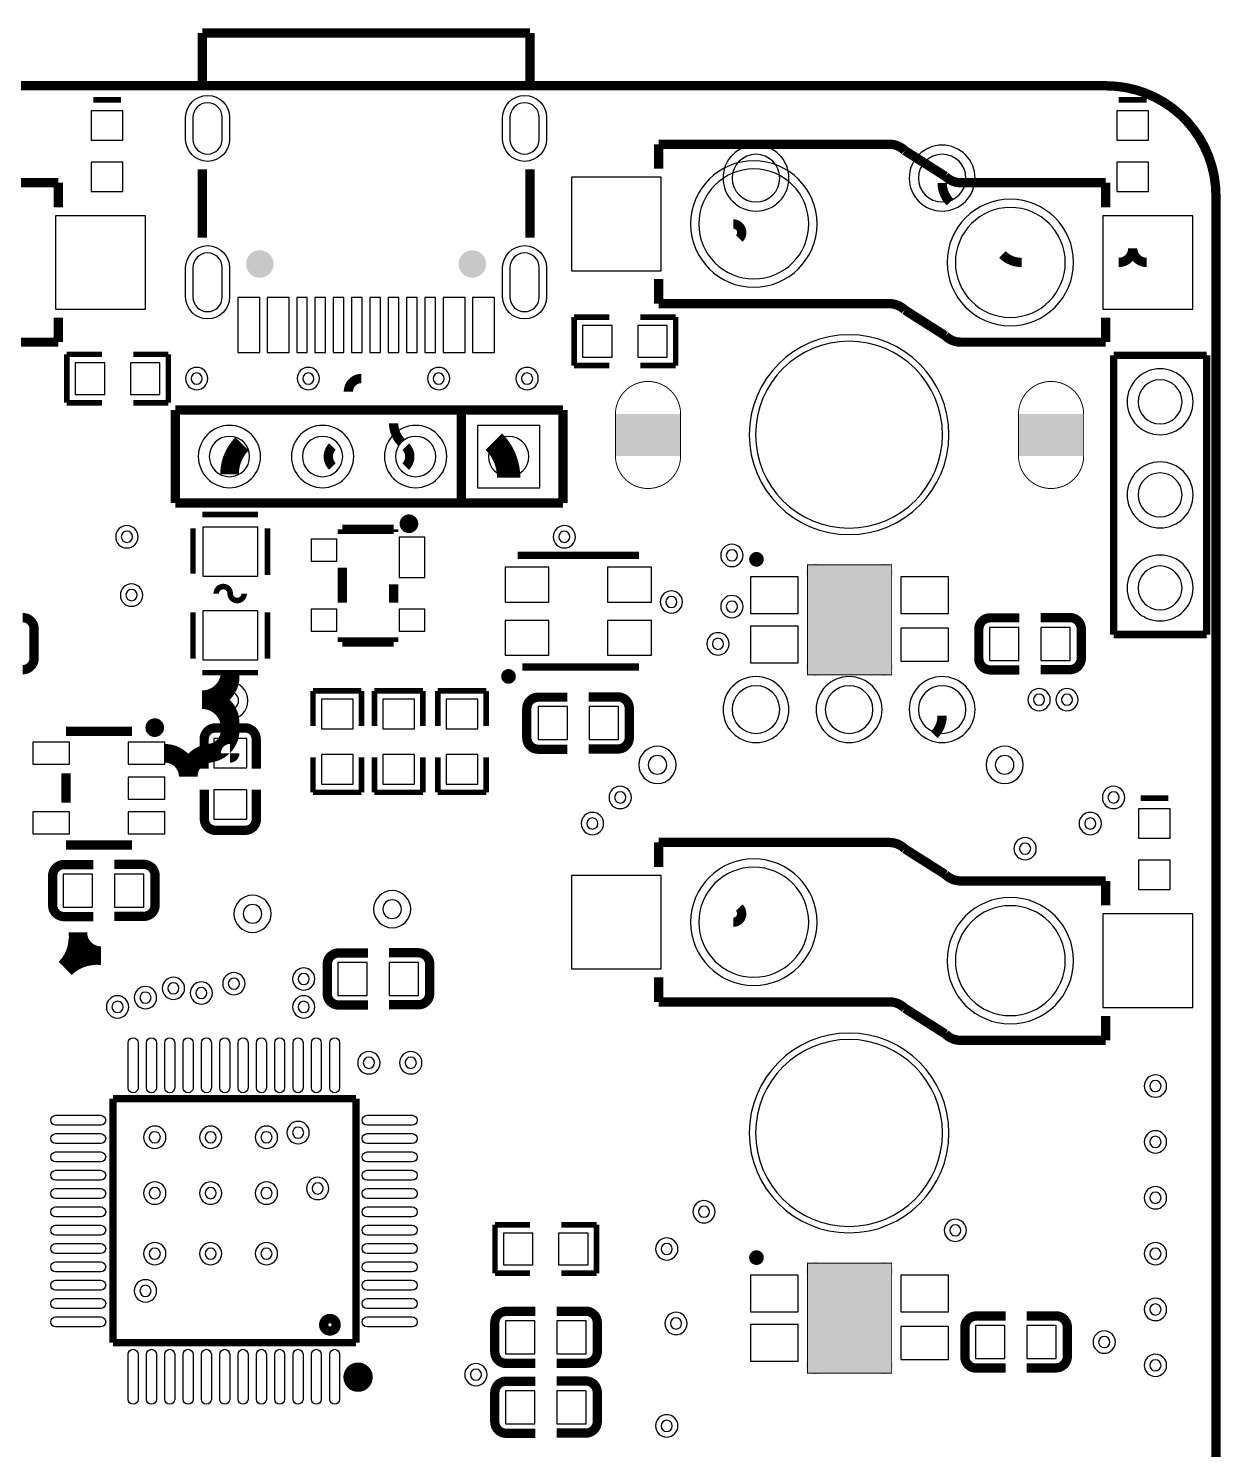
# Model space of a CAD drawing. Header units: millimetres. Extents: x 3 to 280, y -102 to -19.
# Drawn here: x 247.89 to 280.42, y -58.05 to -19.28 of the extents above; entities that cross this region are included whole.
import ezdxf

# ---------------------------------------------------------------- set-up
doc = ezdxf.new("R2010")
doc.units = ezdxf.units.MM
for name, color, linetype, true_color in [('Board Outline Layer', 7, 'Continuous', 0xff00ff), ('Bottom Layer', 7, 'Continuous', 0x0000ff), ('Bottom Silkscreen Layer', 7, 'Continuous', 0x66cc33), ('Hole Layer', 7, 'Continuous', 0x222222), ('Multi-Layer', 7, 'Continuous', 0xc0c0c0), ('Top Layer', 7, 'Continuous', 0xff0000)]:
    doc.layers.add(name, color=color, linetype=linetype, true_color=true_color)

msp = doc.modelspace()

# ---------------------------------------------------------------- hatches: boundary and pattern name
at = {"layer": 'Multi-Layer'}
for points in [[(253.825, -25.704, 1), (254.575, -25.704, 1)], [(259.625, -25.704, 1), (260.375, -25.704, 1)], [(265.682, -29.798), (265.682, -30.941), (263.904, -30.941), (263.904, -29.798)], [(276.68, -29.798), (276.68, -30.941), (274.902, -30.941), (274.902, -29.798)], [(269.112, -34.133, 1), (269.612, -34.133, 1)], [(271.442, -36.913), (269.142, -36.913), (269.142, -33.913), (271.442, -33.913)], [(270.972, -34.133, 1), (271.472, -34.133, 1)], [(269.112, -36.693, 1), (269.612, -36.693, 1)], [(270.972, -36.693, 1), (271.472, -36.693, 1)], [(269.112, -53.185, 1), (269.612, -53.185, 1)], [(271.442, -55.965), (269.142, -55.965), (269.142, -52.965), (271.442, -52.965)], [(270.972, -53.185, 1), (271.472, -53.185, 1)], [(269.112, -55.745, 1), (269.612, -55.745, 1)], [(270.972, -55.745, 1), (271.472, -55.745, 1)]]:
    msp.add_hatch(color=256, dxfattribs=at).paths.add_polyline_path(points)

# ---------------------------------------------------------------- linework, layer by layer
at = {"layer": 'Board Outline Layer', "const_width": 0.254}
for points in [[(277.29, -20.841), (6.574, -20.836)], [(280.29, -98.806), (280.29, -23.842)]]:
    msp.add_lwpolyline(points, dxfattribs=at)
msp.add_lwpolyline([(277.29, -20.842, -0.414214), (280.29, -23.842)], format="xyb", dxfattribs=at)
at = {"layer": 'Bottom Layer'}
for points in [[(253.375, -22.304, -1), (252.175, -22.304), (252.175, -21.704, -1), (253.375, -21.704)], [(262.025, -22.304, -1), (260.825, -22.304), (260.825, -21.704, -1), (262.025, -21.704)], [(266.839, -23.361, 1), (268.639, -23.361, 1)], [(271.919, -23.361, 1), (273.719, -23.361, 1)], [(253.375, -26.604, -1), (252.175, -26.604), (252.175, -25.804, -1), (253.375, -25.804)], [(262.025, -26.604, -1), (260.825, -26.604), (260.825, -25.804, -1), (262.025, -25.804)], [(267.554, -30.361, 1), (273.004, -30.361, 1)], [(277.866, -29.464, 1), (279.666, -29.464, 1)], [(252.521, -30.957, 1), (254.221, -30.957, 1)], [(255.061, -30.957, 1), (256.761, -30.957, 1)], [(257.601, -30.957, 1), (259.301, -30.957, 1)], [(277.866, -32.004, 1), (279.666, -32.004, 1)], [(277.866, -34.544, 1), (279.666, -34.544, 1)], [(266.839, -37.861, 1), (268.639, -37.861, 1)], [(269.379, -37.861, 1), (271.179, -37.861, 1)], [(271.919, -37.861, 1), (273.719, -37.861, 1)], [(250.607, -46.951, -1), (250.877, -46.951), (250.877, -48.181, -1), (250.607, -48.181)], [(251.108, -46.951, -1), (251.378, -46.951), (251.378, -48.181, -1), (251.108, -48.181)], [(251.607, -46.951, -1), (251.877, -46.951), (251.877, -48.181, -1), (251.607, -48.181)], [(252.108, -46.951, -1), (252.378, -46.951), (252.378, -48.181, -1), (252.108, -48.181)], [(252.607, -46.951, -1), (252.877, -46.951), (252.877, -48.181, -1), (252.607, -48.181)], [(253.108, -46.951, -1), (253.378, -46.951), (253.378, -48.181, -1), (253.108, -48.181)], [(253.607, -46.951, -1), (253.877, -46.951), (253.877, -48.181, -1), (253.607, -48.181)], [(254.108, -46.951, -1), (254.378, -46.951), (254.378, -48.181, -1), (254.108, -48.181)], [(254.607, -46.951, -1), (254.877, -46.951), (254.877, -48.181, -1), (254.607, -48.181)], [(255.108, -46.951, -1), (255.378, -46.951), (255.378, -48.181, -1), (255.108, -48.181)], [(255.607, -46.951, -1), (255.877, -46.951), (255.877, -48.181, -1), (255.607, -48.181)], [(256.108, -46.951, -1), (256.378, -46.951), (256.378, -48.181, -1), (256.108, -48.181)], [(267.554, -49.413, 1), (273.004, -49.413, 1)], [(249.858, -48.931, -1), (249.858, -49.201), (248.628, -49.201, -1), (248.628, -48.931)], [(258.357, -48.931, -1), (258.357, -49.201), (257.127, -49.201, -1), (257.127, -48.931)], [(249.858, -49.431, -1), (249.858, -49.701), (248.628, -49.701, -1), (248.628, -49.431)], [(258.357, -49.431, -1), (258.357, -49.701), (257.127, -49.701, -1), (257.127, -49.431)], [(249.858, -49.931, -1), (249.858, -50.201), (248.628, -50.201, -1), (248.628, -49.931)], [(258.357, -49.931, -1), (258.357, -50.201), (257.127, -50.201, -1), (257.127, -49.931)], [(249.858, -50.431, -1), (249.858, -50.701), (248.628, -50.701, -1), (248.628, -50.431)], [(258.357, -50.431, -1), (258.357, -50.701), (257.127, -50.701, -1), (257.127, -50.431)], [(249.858, -50.931, -1), (249.858, -51.201), (248.628, -51.201, -1), (248.628, -50.931)], [(258.357, -50.931, -1), (258.357, -51.201), (257.127, -51.201, -1), (257.127, -50.931)], [(249.858, -51.431, -1), (249.858, -51.701), (248.628, -51.701, -1), (248.628, -51.431)], [(258.357, -51.431, -1), (258.357, -51.701), (257.127, -51.701, -1), (257.127, -51.431)], [(249.858, -51.931, -1), (249.858, -52.201), (248.628, -52.201, -1), (248.628, -51.931)], [(258.357, -51.931, -1), (258.357, -52.201), (257.127, -52.201, -1), (257.127, -51.931)], [(249.858, -52.431, -1), (249.858, -52.701), (248.628, -52.701, -1), (248.628, -52.431)], [(258.357, -52.431, -1), (258.357, -52.701), (257.127, -52.701, -1), (257.127, -52.431)], [(249.858, -52.931, -1), (249.858, -53.201), (248.628, -53.201, -1), (248.628, -52.931)], [(258.357, -52.931, -1), (258.357, -53.201), (257.127, -53.201, -1), (257.127, -52.931)], [(249.858, -53.431, -1), (249.858, -53.701), (248.628, -53.701, -1), (248.628, -53.431)], [(258.357, -53.431, -1), (258.357, -53.701), (257.127, -53.701, -1), (257.127, -53.431)], [(249.858, -53.931, -1), (249.858, -54.201), (248.628, -54.201, -1), (248.628, -53.931)], [(258.357, -53.931, -1), (258.357, -54.201), (257.127, -54.201, -1), (257.127, -53.931)], [(249.858, -54.431, -1), (249.858, -54.701), (248.628, -54.701, -1), (248.628, -54.431)], [(258.357, -54.431, -1), (258.357, -54.701), (257.127, -54.701, -1), (257.127, -54.431)], [(250.607, -55.451, -1), (250.877, -55.451), (250.877, -56.681, -1), (250.607, -56.681)], [(251.108, -55.451, -1), (251.378, -55.451), (251.378, -56.681, -1), (251.108, -56.681)], [(251.607, -55.451, -1), (251.877, -55.451), (251.877, -56.681, -1), (251.607, -56.681)], [(252.108, -55.451, -1), (252.378, -55.451), (252.378, -56.681, -1), (252.108, -56.681)], [(252.607, -55.451, -1), (252.877, -55.451), (252.877, -56.681, -1), (252.607, -56.681)], [(253.108, -55.451, -1), (253.378, -55.451), (253.378, -56.681, -1), (253.108, -56.681)], [(253.607, -55.451, -1), (253.877, -55.451), (253.877, -56.681, -1), (253.607, -56.681)], [(254.108, -55.451, -1), (254.378, -55.451), (254.378, -56.681, -1), (254.108, -56.681)], [(254.607, -55.451, -1), (254.877, -55.451), (254.877, -56.681, -1), (254.607, -56.681)], [(255.108, -55.451, -1), (255.378, -55.451), (255.378, -56.681, -1), (255.108, -56.681)], [(255.607, -55.451, -1), (255.877, -55.451), (255.877, -56.681, -1), (255.607, -56.681)], [(256.108, -55.451, -1), (256.378, -55.451), (256.378, -56.681, -1), (256.108, -56.681)]]:
    msp.add_lwpolyline(points, format="xyb", close=True, dxfattribs=at)
for points in [[(250.465, -21.522), (249.601, -21.522), (249.601, -22.322), (250.465, -22.322)], [(278.449, -21.522), (277.585, -21.522), (277.585, -22.322), (278.449, -22.322)], [(250.465, -22.922), (249.601, -22.922), (249.601, -23.722), (250.465, -23.722)], [(278.449, -22.922), (277.585, -22.922), (277.585, -23.722), (278.449, -23.722)], [(262.704, -23.337), (262.704, -25.887), (265.154, -25.887), (265.154, -23.337)], [(251.077, -26.937), (251.077, -24.387), (248.627, -24.387), (248.627, -26.937)], [(279.655, -26.937), (279.655, -24.387), (277.205, -24.387), (277.205, -26.937)], [(253.6, -26.622), (253.6, -28.122), (254.2, -28.122), (254.2, -26.622)], [(254.4, -26.622), (254.4, -28.122), (255, -28.122), (255, -26.622)], [(255.205, -26.622), (255.205, -28.122), (255.495, -28.122), (255.495, -26.622)], [(255.705, -26.622), (255.705, -28.122), (255.995, -28.122), (255.995, -26.622)], [(256.205, -26.622), (256.205, -28.122), (256.495, -28.122), (256.495, -26.622)], [(256.705, -26.622), (256.705, -28.122), (256.995, -28.122), (256.995, -26.622)], [(257.205, -26.622), (257.205, -28.122), (257.495, -28.122), (257.495, -26.622)], [(257.705, -26.622), (257.705, -28.122), (257.995, -28.122), (257.995, -26.622)], [(258.205, -26.622), (258.205, -28.122), (258.495, -28.122), (258.495, -26.622)], [(258.705, -26.622), (258.705, -28.122), (258.995, -28.122), (258.995, -26.622)], [(259.2, -26.622), (259.2, -28.122), (259.8, -28.122), (259.8, -26.622)], [(260, -26.622), (260, -28.122), (260.6, -28.122), (260.6, -26.622)], [(263.81, -28.245), (263.81, -27.381), (263.004, -27.381), (263.004, -28.245)], [(265.317, -28.245), (265.317, -27.381), (264.511, -27.381), (264.511, -28.245)], [(249.161, -28.397), (249.161, -29.261), (249.967, -29.261), (249.967, -28.397)], [(250.668, -28.397), (250.668, -29.261), (251.474, -29.261), (251.474, -28.397)], [(261.841, -31.807), (261.841, -30.107), (260.141, -30.107), (260.141, -31.807)], [(254.141, -32.886), (252.641, -32.886), (252.641, -34.221), (254.141, -34.221)], [(256.3, -33.21), (255.6, -33.21), (255.6, -33.81), (256.3, -33.81)], [(258.7, -33.16), (258, -33.16), (258, -34.26), (258.7, -34.26)], [(260.89, -33.979), (260.89, -34.929), (262.09, -34.929), (262.09, -33.979)], [(263.691, -33.979), (263.691, -34.929), (264.891, -34.929), (264.891, -33.979)], [(268.892, -35.238), (268.892, -34.238), (267.592, -34.238), (267.592, -35.238)], [(272.992, -35.238), (272.992, -34.238), (271.692, -34.238), (271.692, -35.238)], [(254.141, -35.171), (252.641, -35.171), (252.641, -36.506), (254.141, -36.506)], [(256.3, -35.126), (255.6, -35.126), (255.6, -35.726), (256.3, -35.726)], [(258.7, -35.126), (258, -35.126), (258, -35.726), (258.7, -35.726)], [(260.89, -35.429), (260.89, -36.379), (262.09, -36.379), (262.09, -35.429)], [(263.691, -35.429), (263.691, -36.379), (264.891, -36.379), (264.891, -35.429)], [(268.892, -36.588), (268.892, -35.588), (267.592, -35.588), (267.592, -36.588)], [(272.992, -36.538), (272.992, -35.638), (271.692, -35.638), (271.692, -36.538)], [(274.91, -36.518), (274.91, -35.618), (274.11, -35.618), (274.11, -36.518)], [(276.31, -36.518), (276.31, -35.618), (275.51, -35.618), (275.51, -36.518)], [(256.744, -37.578), (255.88, -37.578), (255.88, -38.385), (256.744, -38.385)], [(258.42, -37.578), (257.556, -37.578), (257.556, -38.385), (258.42, -38.385)], [(260.148, -37.578), (259.284, -37.578), (259.284, -38.385), (260.148, -38.385)], [(261.791, -37.777), (261.791, -38.677), (262.591, -38.677), (262.591, -37.777)], [(263.191, -37.777), (263.191, -38.677), (263.991, -38.677), (263.991, -37.777)], [(248.009, -38.755), (248.009, -39.355), (249.009, -39.355), (249.009, -38.755)], [(250.61, -38.755), (250.61, -39.355), (251.61, -39.355), (251.61, -38.755)], [(252.941, -39.451), (253.841, -39.451), (253.841, -38.651), (252.941, -38.651)], [(256.744, -39.085), (255.88, -39.085), (255.88, -39.892), (256.744, -39.892)], [(258.42, -39.085), (257.556, -39.085), (257.556, -39.892), (258.42, -39.892)], [(260.148, -39.085), (259.284, -39.085), (259.284, -39.892), (260.148, -39.892)], [(250.61, -39.705), (250.61, -40.305), (251.61, -40.305), (251.61, -39.705)], [(252.941, -40.851), (253.841, -40.851), (253.841, -40.051), (252.941, -40.051)], [(248.009, -40.655), (248.009, -41.255), (249.009, -41.255), (249.009, -40.655)], [(250.61, -40.655), (250.61, -41.255), (251.61, -41.255), (251.61, -40.655)], [(279.045, -40.573), (278.181, -40.573), (278.181, -41.373), (279.045, -41.373)], [(279.045, -41.973), (278.181, -41.973), (278.181, -42.773), (279.045, -42.773)], [(249.636, -43.249), (249.636, -42.349), (248.836, -42.349), (248.836, -43.249)], [(251.037, -43.249), (251.037, -42.349), (250.237, -42.349), (250.237, -43.249)], [(262.704, -42.387), (262.704, -44.937), (265.154, -44.937), (265.154, -42.387)], [(279.655, -45.987), (279.655, -43.437), (277.205, -43.437), (277.205, -45.987)], [(257.129, -45.662), (257.129, -44.762), (256.329, -44.762), (256.329, -45.662)], [(258.53, -45.662), (258.53, -44.762), (257.73, -44.762), (257.73, -45.662)], [(261.651, -53.01), (261.651, -52.146), (260.845, -52.146), (260.845, -53.01)], [(263.158, -53.01), (263.158, -52.146), (262.352, -52.146), (262.352, -53.01)], [(268.892, -54.29), (268.892, -53.29), (267.592, -53.29), (267.592, -54.29)], [(272.992, -54.29), (272.992, -53.29), (271.692, -53.29), (271.692, -54.29)], [(261.701, -55.441), (261.701, -54.541), (260.901, -54.541), (260.901, -55.441)], [(263.102, -55.441), (263.102, -54.541), (262.302, -54.541), (262.302, -55.441)], [(268.892, -55.64), (268.892, -54.64), (267.592, -54.64), (267.592, -55.64)], [(274.529, -55.568), (274.529, -54.668), (273.729, -54.668), (273.729, -55.568)], [(275.929, -55.568), (275.929, -54.668), (275.129, -54.668), (275.129, -55.568)], [(272.992, -55.59), (272.992, -54.69), (271.692, -54.69), (271.692, -55.59)], [(261.701, -57.346), (261.701, -56.446), (260.901, -56.446), (260.901, -57.346)], [(263.102, -57.346), (263.102, -56.446), (262.302, -56.446), (262.302, -57.346)]]:
    msp.add_lwpolyline(points, close=True, dxfattribs=at)
for points in [[(265.954, -24.612, 1), (269.404, -24.612), (269.404, -24.612, 1), (265.954, -24.612)], [(272.954, -25.662, 1), (276.404, -25.662), (276.404, -25.662, 1), (272.954, -25.662)], [(265.954, -43.662, 1), (269.404, -43.662), (269.404, -43.662, 1), (265.954, -43.662)], [(272.954, -44.712, 1), (276.404, -44.712), (276.404, -44.712, 1), (272.954, -44.712)]]:
    msp.add_lwpolyline(points, format="xyb", dxfattribs=at)
for points, const_width in [([(272.819, -23.495, 0.198917), (273.036, -24.018)], 0.254), ([(267.282, -25.009, 0.668223), (267.118, -24.613)], 0.254), ([(277.638, -25.662, 0.414214), (278.019, -25.281)], 0.254), ([(278.019, -25.281, 0.414214), (278.4, -25.662)], 0.254), ([(274.463, -25.445, 0.198917), (274.986, -25.662)], 0.254), ([(256.972, -28.829, 0.414214), (256.617, -29.185)], 0.254), ([(257.851, -30.049, 0.198359), (258.067, -30.573)], 0.254), ([(260.991, -31.534, 0.198917), (260.583, -30.55)], 0.635), ([(253.714, -30.613, 0.200423), (253.374, -31.445)], 0.508), ([(256.18, -30.688, 0.414234), (256.18, -31.227)], 0.254), ([(258.181, -31.227, 0.41361), (258.182, -30.688)], 0.254), ([(253.392, -36.827, -0.414214), (252.626, -37.592)], 0.508), ([(252.756, -37.592, 0.414214), (253.391, -36.957)], 0.508), ([(252.626, -37.592, -0.414214), (253.391, -38.357)], 0.508), ([(253.391, -38.227, 0.414214), (252.756, -37.592)], 0.508), ([(272.603, -38.548, 0.198917), (272.819, -38.025)], 0.254), ([(252.756, -39.055, 0.414214), (253.391, -38.42)], 0.508), ([(252.245, -39.69, 0.414214), (251.61, -39.055)], 0.508), ([(252.88, -39.055, 0.414214), (252.245, -39.69)], 0.508), ([(253.391, -39.051, -0.414214), (253.387, -39.055)], 0.508), ([(267.118, -43.663, 0.668223), (267.282, -43.266)], 0.254), ([(249.235, -43.942, 0.414214), (249.87, -44.577)], 0.508), ([(248.892, -44.921, 0.198708), (249.235, -44.091)], 0.508), ([(249.722, -44.577, 0.199026), (248.892, -44.921)], 0.508)]:
    msp.add_lwpolyline(points, format="xyb", dxfattribs=dict(at, const_width=const_width))
at = {"layer": 'Bottom Silkscreen Layer'}
for points, const_width in [([(261.571, -19.404), (252.631, -19.404)], 0.254), ([(252.631, -19.404), (252.631, -20.885)], 0.254), ([(261.571, -19.404), (261.571, -20.886)], 0.254), ([(249.652, -21.225), (250.414, -21.225)], 0.152), ([(277.636, -21.225), (278.398, -21.225)], 0.152), ([(265.079, -22.437), (265.079, -23.105)], 0.254), ([(265.079, -22.437), (271.379, -22.437)], 0.254), ([(271.801, -22.611), (272.906, -23.312)], 0.254), ([(252.631, -23.122), (252.631, -24.985)], 0.254), ([(261.571, -23.122), (261.571, -24.986)], 0.254), ([(248.702, -23.487), (244.75, -23.487)], 0.254), ([(248.702, -23.487), (248.702, -24.156)], 0.254), ([(277.279, -23.487), (273.327, -23.487)], 0.254), ([(277.279, -23.487), (277.279, -24.156)], 0.254), ([(265.079, -26.118), (265.079, -26.787)], 0.254), ([(265.079, -26.787), (271.379, -26.787)], 0.254), ([(248.702, -27.168), (248.702, -27.837)], 0.254), ([(262.775, -28.474), (262.775, -27.152)], 0.152), ([(262.775, -27.152), (263.734, -27.152)], 0.152), ([(265.546, -27.152), (264.587, -27.152)], 0.152), ([(265.546, -28.474), (265.546, -27.152)], 0.152), ([(271.801, -26.961), (272.906, -27.662)], 0.254), ([(277.279, -27.168), (277.279, -27.837)], 0.254), ([(248.702, -27.837), (244.75, -27.837)], 0.254), ([(277.279, -27.837), (273.327, -27.837)], 0.254), ([(249.891, -28.168), (248.932, -28.168)], 0.152), ([(248.932, -28.168), (248.932, -29.49)], 0.152), ([(250.744, -28.168), (251.703, -28.168)], 0.152), ([(251.703, -28.168), (251.703, -29.49)], 0.152), ([(277.496, -35.814), (277.496, -28.194)], 0.203), ([(277.496, -28.194), (280.036, -28.194)], 0.203), ([(280.036, -28.194), (280.036, -33.909)], 0.203), ([(263.734, -28.474), (262.775, -28.474)], 0.152), ([(264.587, -28.474), (265.546, -28.474)], 0.152), ([(248.932, -29.49), (249.891, -29.49)], 0.152), ([(251.703, -29.49), (250.744, -29.49)], 0.152), ([(251.891, -29.687), (251.891, -32.227)], 0.254), ([(262.471, -29.687), (251.891, -29.687)], 0.254), ([(259.697, -29.687), (259.697, -32.227)], 0.254), ([(262.471, -29.687), (262.471, -32.227)], 0.254), ([(262.471, -32.227), (251.891, -32.227)], 0.254), ([(252.629, -32.537), (254.153, -32.537)], 0.152), ([(252.375, -32.918), (252.375, -34.152)], 0.152), ([(254.407, -34.188), (254.407, -32.918)], 0.152), ([(257.85, -32.942), (256.45, -32.942)], 0.254), ([(256.45, -32.942), (256.45, -33.067)], 0.254), ([(257.85, -32.942), (257.85, -33.017)], 0.254), ([(261.24, -33.655), (264.542, -33.655)], 0.2), ([(256.45, -33.991), (256.45, -34.941)], 0.254), ([(280.036, -33.909), (280.036, -35.814)], 0.203), ([(257.85, -34.441), (257.85, -34.941)], 0.254), ([(252.375, -36.474), (252.375, -35.204)], 0.152), ([(254.407, -35.204), (254.407, -36.474)], 0.152), ([(274.929, -35.358), (274.129, -35.358)], 0.254), ([(275.505, -35.353), (276.305, -35.353)], 0.254), ([(248.04, -35.662), (248.04, -36.462)], 0.254), ([(273.82, -35.668), (273.82, -36.468)], 0.254), ([(276.615, -35.662), (276.615, -36.462)], 0.254), ([(256.45, -35.891), (256.45, -36.016)], 0.254), ([(257.85, -36.016), (256.45, -36.016)], 0.254), ([(257.85, -35.891), (257.85, -36.016)], 0.254), ([(280.036, -35.814), (277.496, -35.814)], 0.203), ([(252.629, -36.855), (254.153, -36.855)], 0.152), ([(264.542, -36.703), (261.367, -36.703)], 0.2), ([(274.929, -36.778), (274.129, -36.778)], 0.254), ([(275.505, -36.772), (276.305, -36.772)], 0.254), ([(256.973, -37.35), (255.651, -37.35)], 0.152), ([(255.651, -37.35), (255.651, -38.309)], 0.152), ([(256.973, -38.309), (256.973, -37.35)], 0.152), ([(258.649, -37.35), (257.328, -37.35)], 0.152), ([(257.328, -37.35), (257.328, -38.309)], 0.152), ([(258.649, -38.309), (258.649, -37.35)], 0.152), ([(260.376, -37.35), (259.055, -37.35)], 0.152), ([(259.055, -37.35), (259.055, -38.309)], 0.152), ([(260.376, -38.309), (260.376, -37.35)], 0.152), ([(262.595, -37.523), (261.795, -37.523)], 0.254), ([(263.171, -37.517), (263.971, -37.517)], 0.254), ([(261.485, -38.633), (261.485, -37.833)], 0.254), ([(264.281, -38.627), (264.281, -37.827)], 0.254), ([(248.909, -38.455), (250.709, -38.455)], 0.254), ([(253.791, -38.361), (252.991, -38.361)], 0.254), ([(252.681, -39.471), (252.681, -38.671)], 0.254), ([(254.101, -39.471), (254.101, -38.671)], 0.254), ([(255.651, -40.12), (255.651, -39.161)], 0.152), ([(256.973, -39.161), (256.973, -40.12)], 0.152), ([(257.328, -40.12), (257.328, -39.161)], 0.152), ([(258.649, -39.161), (258.649, -40.12)], 0.152), ([(259.055, -40.12), (259.055, -39.161)], 0.152), ([(260.376, -39.161), (260.376, -40.12)], 0.152), ([(262.595, -38.943), (261.795, -38.943)], 0.254), ([(263.171, -38.937), (263.971, -38.937)], 0.254), ([(248.909, -39.605), (248.909, -40.405)], 0.254), ([(252.687, -40.047), (252.687, -40.847)], 0.254), ([(254.106, -40.047), (254.106, -40.847)], 0.254), ([(256.973, -40.12), (255.651, -40.12)], 0.152), ([(258.649, -40.12), (257.328, -40.12)], 0.152), ([(260.376, -40.12), (259.055, -40.12)], 0.152), ([(278.232, -40.276), (278.994, -40.276)], 0.152), ([(253.797, -41.157), (252.997, -41.157)], 0.254), ([(248.909, -41.555), (250.709, -41.555)], 0.254), ([(265.079, -41.487), (265.079, -42.156)], 0.254), ([(265.079, -41.487), (271.379, -41.487)], 0.254), ([(271.801, -41.661), (272.906, -42.362)], 0.254), ([(249.656, -42.089), (248.856, -42.089)], 0.254), ([(250.232, -42.084), (251.032, -42.084)], 0.254), ([(248.546, -42.399), (248.546, -43.199)], 0.254), ([(251.342, -42.393), (251.342, -43.193)], 0.254), ([(277.279, -42.537), (273.327, -42.537)], 0.254), ([(277.279, -42.537), (277.279, -43.206)], 0.254), ([(249.656, -43.509), (248.856, -43.509)], 0.254), ([(250.232, -43.503), (251.032, -43.503)], 0.254), ([(257.149, -44.502), (256.349, -44.502)], 0.254), ([(257.725, -44.497), (258.525, -44.497)], 0.254), ([(256.039, -44.812), (256.039, -45.612)], 0.254), ([(258.835, -44.806), (258.835, -45.606)], 0.254), ([(265.079, -45.168), (265.079, -45.837)], 0.254), ([(265.079, -45.837), (271.379, -45.837)], 0.254), ([(257.149, -45.922), (256.349, -45.922)], 0.254), ([(257.725, -45.916), (258.525, -45.916)], 0.254), ([(271.801, -46.011), (272.906, -46.712)], 0.254), ([(277.279, -46.218), (277.279, -46.887)], 0.254), ([(277.279, -46.887), (273.327, -46.887)], 0.254), ([(256.388, -48.476), (250.191, -48.476)], 0.2), ([(250.191, -48.476), (250.191, -55.131)], 0.2), ([(256.82, -48.476), (256.058, -48.476)], 0.2), ([(256.82, -55.131), (256.82, -48.476)], 0.2), ([(260.616, -53.239), (260.616, -51.918)], 0.152), ([(260.616, -51.918), (261.575, -51.918)], 0.152), ([(263.387, -51.918), (262.428, -51.918)], 0.152), ([(263.387, -53.239), (263.387, -51.918)], 0.152), ([(261.575, -53.239), (260.616, -53.239)], 0.152), ([(262.428, -53.239), (263.387, -53.239)], 0.152), ([(261.721, -54.281), (260.921, -54.281)], 0.254), ([(262.297, -54.276), (263.097, -54.276)], 0.254), ([(274.548, -54.408), (273.748, -54.408)], 0.254), ([(275.124, -54.403), (275.924, -54.403)], 0.254), ([(260.612, -54.591), (260.612, -55.391)], 0.254), ([(263.407, -54.585), (263.407, -55.385)], 0.254), ([(273.439, -54.718), (273.439, -55.518)], 0.254), ([(276.234, -54.712), (276.234, -55.512)], 0.254), ([(250.191, -55.131), (256.82, -55.131)], 0.2), ([(261.721, -55.701), (260.921, -55.701)], 0.254), ([(262.297, -55.695), (263.097, -55.695)], 0.254), ([(274.548, -55.828), (273.748, -55.828)], 0.254), ([(275.124, -55.822), (275.924, -55.822)], 0.254), ([(261.721, -56.186), (260.921, -56.186)], 0.254), ([(262.297, -56.181), (263.097, -56.181)], 0.254), ([(260.612, -56.496), (260.612, -57.296)], 0.254), ([(263.407, -56.491), (263.407, -57.29)], 0.254), ([(261.721, -57.606), (260.921, -57.606)], 0.254), ([(262.297, -57.6), (263.097, -57.6)], 0.254)]:
    msp.add_lwpolyline(points, dxfattribs=dict(at, const_width=const_width))
for points, const_width in [([(271.379, -22.437, -0.198912), (271.801, -22.611)], 0.254), ([(273.327, -23.487, -0.198912), (272.906, -23.312)], 0.254), ([(271.379, -26.787, -0.198912), (271.801, -26.961)], 0.254), ([(273.327, -27.837, -0.198912), (272.906, -27.662)], 0.254), ([(253.391, -34.696, 1), (253.01, -34.696)], 0.152), ([(253.391, -34.696, 1), (253.772, -34.696)], 0.152), ([(248.04, -35.662, 0.414214), (247.73, -35.353)], 0.254), ([(274.129, -35.358, 0.414239), (273.82, -35.668)], 0.254), ([(276.615, -35.662, 0.414214), (276.305, -35.353)], 0.254), ([(247.73, -36.772, 0.414239), (248.04, -36.462)], 0.254), ([(273.82, -36.468, 0.414214), (274.129, -36.778)], 0.254), ([(276.305, -36.772, 0.414239), (276.615, -36.462)], 0.254), ([(261.795, -37.523, 0.414239), (261.485, -37.833)], 0.254), ([(264.281, -37.827, 0.414214), (263.971, -37.517)], 0.254), ([(252.991, -38.361, 0.414214), (252.681, -38.671)], 0.254), ([(254.101, -38.671, 0.414239), (253.791, -38.361)], 0.254), ([(261.485, -38.633, 0.414214), (261.795, -38.943)], 0.254), ([(263.971, -38.937, 0.414239), (264.281, -38.627)], 0.254), ([(252.687, -40.847, 0.414239), (252.997, -41.157)], 0.254), ([(253.797, -41.157, 0.414214), (254.106, -40.847)], 0.254), ([(271.379, -41.487, -0.198912), (271.801, -41.661)], 0.254), ([(248.856, -42.089, 0.414239), (248.546, -42.399)], 0.254), ([(251.342, -42.393, 0.414214), (251.032, -42.084)], 0.254), ([(273.327, -42.537, -0.198912), (272.906, -42.362)], 0.254), ([(248.546, -43.199, 0.414214), (248.856, -43.509)], 0.254), ([(251.032, -43.503, 0.414239), (251.342, -43.193)], 0.254), ([(256.349, -44.502, 0.414239), (256.039, -44.812)], 0.254), ([(258.835, -44.806, 0.414214), (258.525, -44.497)], 0.254), ([(256.039, -45.612, 0.414214), (256.349, -45.922)], 0.254), ([(258.525, -45.916, 0.414239), (258.835, -45.606)], 0.254), ([(271.379, -45.837, -0.198912), (271.801, -46.011)], 0.254), ([(273.327, -46.887, -0.198912), (272.906, -46.712)], 0.254), ([(260.921, -54.281, 0.414239), (260.612, -54.591)], 0.254), ([(263.407, -54.585, 0.414214), (263.097, -54.276)], 0.254), ([(273.748, -54.408, 0.414239), (273.439, -54.718)], 0.254), ([(276.234, -54.712, 0.414214), (275.924, -54.403)], 0.254), ([(260.612, -55.391, 0.414214), (260.921, -55.701)], 0.254), ([(263.097, -55.695, 0.414239), (263.407, -55.385)], 0.254), ([(273.439, -55.518, 0.414214), (273.748, -55.828)], 0.254), ([(275.924, -55.822, 0.414239), (276.234, -55.512)], 0.254), ([(256.882, -55.876, -0.996829), (256.881, -56.276, -0.996829), (256.88, -55.876)], 0.4), ([(260.921, -56.186, 0.414239), (260.612, -56.496)], 0.254), ([(263.407, -56.491, 0.414214), (263.097, -56.181)], 0.254), ([(260.612, -57.296, 0.414214), (260.921, -57.606)], 0.254), ([(263.097, -57.6, 0.414239), (263.407, -57.29)], 0.254)]:
    msp.add_lwpolyline(points, format="xyb", dxfattribs=dict(at, const_width=const_width))
for points, const_width in [([(258.141, -32.791, 1), (258.395, -32.791, 1)], 0.254), ([(267.652, -33.762, 1), (267.852, -33.762, 1)], 0.2), ([(260.885, -36.957, 1), (261.086, -36.957, 1)], 0.2), ([(251.206, -38.354, 1), (251.46, -38.354, 1)], 0.254), ([(267.652, -52.814, 1), (267.852, -52.814, 1)], 0.2), ([(255.942, -54.646, 1), (256.283, -54.646, 1)], 0.254)]:
    msp.add_lwpolyline(points, format="xyb", close=True, dxfattribs=dict(at, const_width=const_width))
at = {"layer": 'Hole Layer'}
for points in [[(252.375, -22.304, 1), (253.175, -22.304), (253.175, -21.704, 1), (252.375, -21.704)], [(261.025, -22.304, 1), (261.825, -22.304), (261.825, -22.304), (261.825, -21.704), (261.825, -21.704, 1), (261.025, -21.704)], [(266.179, -24.612, 1), (269.179, -24.612, 1)], [(273.179, -25.662, 1), (276.179, -25.662, 1)], [(252.375, -26.604, 1), (253.175, -26.604), (253.175, -25.804, 1), (252.375, -25.804)], [(261.025, -26.604, 1), (261.825, -26.604), (261.825, -25.804, 1), (261.025, -25.804)], [(252.324, -28.829, 1), (252.629, -28.829, 1)], [(255.372, -28.829, 1), (255.677, -28.829, 1)], [(258.928, -28.829, 1), (259.233, -28.829, 1)], [(278.166, -29.464, 1), (279.366, -29.464, 1)], [(260.441, -30.957, 1), (261.541, -30.957, 1)], [(278.166, -32.004, 1), (279.366, -32.004, 1)], [(250.419, -33.147, 1), (250.724, -33.147, 1)], [(278.166, -34.544, 1), (279.366, -34.544, 1)], [(250.546, -34.738, 1), (250.851, -34.738, 1)], [(253.112, -37.617, 1), (253.62, -37.617, 1)], [(264.796, -39.37, 1), (265.304, -39.37, 1)], [(274.27, -39.37, 1), (274.778, -39.37, 1)], [(266.179, -43.662, 1), (269.179, -43.662, 1)], [(253.747, -43.434, 1), (254.255, -43.434, 1)], [(257.557, -43.307, 1), (258.065, -43.307, 1)], [(273.179, -44.712, 1), (276.179, -44.712, 1)], [(251.689, -45.466, 1), (251.994, -45.466, 1)], [(253.34, -45.339, 1), (253.645, -45.339, 1)], [(255.245, -45.212, 1), (255.55, -45.212, 1)], [(250.927, -45.72, 1), (251.232, -45.72, 1)], [(252.451, -45.593, 1), (252.756, -45.593, 1)], [(250.165, -45.974, 1), (250.47, -45.974, 1)], [(255.245, -45.974, 1), (255.55, -45.974, 1)], [(257.023, -47.498, 1), (257.328, -47.498, 1)], [(258.166, -47.498, 1), (258.471, -47.498, 1)], [(251.181, -49.53, 1), (251.486, -49.53, 1)], [(252.705, -49.53, 1), (253.01, -49.53, 1)], [(254.229, -49.53, 1), (254.534, -49.53, 1)], [(255.093, -49.403, 1), (255.398, -49.403, 1)], [(255.626, -50.927, 1), (255.931, -50.927, 1)], [(251.181, -51.054, 1), (251.486, -51.054, 1)], [(252.705, -51.054, 1), (253.01, -51.054, 1)], [(254.229, -51.054, 1), (254.534, -51.054, 1)], [(251.181, -52.705, 1), (251.486, -52.705, 1)], [(252.705, -52.705, 1), (253.01, -52.705, 1)], [(254.229, -52.705, 1), (254.534, -52.705, 1)], [(250.927, -53.721, 1), (251.232, -53.721, 1)]]:
    msp.add_lwpolyline(points, format="xyb", close=True, dxfattribs=at)
for points in [[(267.089, -23.361, 1), (268.389, -23.361), (268.389, -23.361, 1), (267.089, -23.361)], [(272.169, -23.361, 1), (273.469, -23.361), (273.469, -23.361, 1), (272.169, -23.361)], [(267.729, -30.361, 1), (272.829, -30.361), (272.829, -30.361, 1), (267.729, -30.361)], [(261.341, -28.829, 1), (261.646, -28.829), (261.646, -28.829, 1), (261.341, -28.829)], [(252.821, -30.957, 1), (253.921, -30.957), (253.921, -30.957, 1), (252.821, -30.957)], [(255.361, -30.957, 1), (256.461, -30.957), (256.461, -30.957, 1), (255.361, -30.957)], [(257.901, -30.957, 1), (259.001, -30.957), (259.001, -30.957, 1), (257.901, -30.957)], [(262.357, -33.147, 1), (262.662, -33.147), (262.662, -33.147, 1), (262.357, -33.147)], [(266.929, -33.655, 1), (267.234, -33.655), (267.234, -33.655, 1), (266.929, -33.655)], [(265.278, -34.925, 1), (265.583, -34.925), (265.583, -34.925, 1), (265.278, -34.925)], [(266.929, -35.052, 1), (267.234, -35.052), (267.234, -35.052, 1), (266.929, -35.052)], [(266.548, -36.068, 1), (266.853, -36.068), (266.853, -36.068, 1), (266.548, -36.068)], [(267.089, -37.861, 1), (268.389, -37.861), (268.389, -37.861, 1), (267.089, -37.861)], [(269.629, -37.861, 1), (270.929, -37.861), (270.929, -37.861, 1), (269.629, -37.861)], [(272.169, -37.861, 1), (273.469, -37.861), (273.469, -37.861, 1), (272.169, -37.861)], [(275.311, -37.592, 1), (275.616, -37.592), (275.616, -37.592, 1), (275.311, -37.592)], [(276.073, -37.592, 1), (276.378, -37.592), (276.378, -37.592, 1), (276.073, -37.592)], [(263.881, -40.259, 1), (264.186, -40.259), (264.186, -40.259, 1), (263.881, -40.259)], [(277.343, -40.259, 1), (277.648, -40.259), (277.648, -40.259, 1), (277.343, -40.259)], [(263.123, -40.97, 1), (263.427, -40.97), (263.427, -40.97, 1), (263.123, -40.97)], [(276.708, -40.97, 1), (277.013, -40.97), (277.013, -40.97, 1), (276.708, -40.97)], [(274.93, -41.656, 1), (275.235, -41.656), (275.235, -41.656, 1), (274.93, -41.656)], [(267.729, -49.413, 1), (272.829, -49.413), (272.829, -49.413, 1), (267.729, -49.413)], [(278.486, -48.133, 1), (278.791, -48.133), (278.791, -48.133, 1), (278.486, -48.133)], [(278.486, -49.657, 1), (278.791, -49.657), (278.791, -49.657, 1), (278.486, -49.657)], [(278.486, -51.181, 1), (278.791, -51.181), (278.791, -51.181, 1), (278.486, -51.181)], [(266.167, -51.562, 1), (266.472, -51.562), (266.472, -51.562, 1), (266.167, -51.562)], [(273.025, -52.07, 1), (273.33, -52.07), (273.33, -52.07, 1), (273.025, -52.07)], [(265.151, -52.578, 1), (265.456, -52.578), (265.456, -52.578, 1), (265.151, -52.578)], [(278.486, -52.705, 1), (278.791, -52.705), (278.791, -52.705, 1), (278.486, -52.705)], [(278.486, -54.229, 1), (278.791, -54.229), (278.791, -54.229, 1), (278.486, -54.229)], [(265.405, -54.61, 1), (265.71, -54.61), (265.71, -54.61, 1), (265.405, -54.61)], [(277.089, -55.118, 1), (277.394, -55.118), (277.394, -55.118, 1), (277.089, -55.118)], [(278.486, -55.753, 1), (278.791, -55.753), (278.791, -55.753, 1), (278.486, -55.753)], [(259.944, -56.007, 1), (260.249, -56.007), (260.249, -56.007, 1), (259.944, -56.007)], [(265.151, -57.404, 1), (265.456, -57.404), (265.456, -57.404, 1), (265.151, -57.404)]]:
    msp.add_lwpolyline(points, format="xyb", dxfattribs=at)
at = {"layer": 'Multi-Layer'}
for points in [[(253.375, -22.304, -1), (252.175, -22.304), (252.175, -21.704, -1), (253.375, -21.704)], [(253.375, -22.304, -1), (252.175, -22.304), (252.175, -21.704, -1), (253.375, -21.704)], [(253.375, -22.304, -1), (252.175, -22.304), (252.175, -21.704, -1), (253.375, -21.704)], [(262.025, -22.304, -1), (260.825, -22.304), (260.825, -21.704, -1), (262.025, -21.704)], [(262.025, -22.304, -1), (260.825, -22.304), (260.825, -21.704, -1), (262.025, -21.704)], [(262.025, -22.304, -1), (260.825, -22.304), (260.825, -21.704, -1), (262.025, -21.704)], [(266.839, -23.361, 1), (268.639, -23.361, 1)], [(266.839, -23.361, 1), (268.639, -23.361, 1)], [(266.839, -23.361, 1), (268.639, -23.361, 1)], [(271.919, -23.361, 1), (273.719, -23.361, 1)], [(271.919, -23.361, 1), (273.719, -23.361, 1)], [(271.919, -23.361, 1), (273.719, -23.361, 1)], [(253.375, -26.604, -1), (252.175, -26.604), (252.175, -25.804, -1), (253.375, -25.804)], [(253.375, -26.604, -1), (252.175, -26.604), (252.175, -25.804, -1), (253.375, -25.804)], [(253.375, -26.604, -1), (252.175, -26.604), (252.175, -25.804, -1), (253.375, -25.804)], [(262.025, -26.604, -1), (260.825, -26.604), (260.825, -25.804, -1), (262.025, -25.804)], [(262.025, -26.604, -1), (260.825, -26.604), (260.825, -25.804, -1), (262.025, -25.804)], [(262.025, -26.604, -1), (260.825, -26.604), (260.825, -25.804, -1), (262.025, -25.804)], [(267.554, -30.361, 1), (273.004, -30.361, 1)], [(267.554, -30.361, 1), (273.004, -30.361, 1)], [(267.554, -30.361, 1), (273.004, -30.361, 1)], [(252.172, -28.829, 1), (252.781, -28.829, 1)], [(255.22, -28.829, 1), (255.829, -28.829, 1)], [(258.776, -28.829, 1), (259.385, -28.829, 1)], [(261.189, -28.829, 1), (261.798, -28.829, 1)], [(277.866, -29.464, 1), (279.666, -29.464, 1)], [(277.866, -29.464, 1), (279.666, -29.464, 1)], [(277.866, -29.464, 1), (279.666, -29.464, 1)], [(252.521, -30.957, 1), (254.221, -30.957, 1)], [(252.521, -30.957, 1), (254.221, -30.957, 1)], [(252.521, -30.957, 1), (254.221, -30.957, 1)], [(255.061, -30.957, 1), (256.761, -30.957, 1)], [(255.061, -30.957, 1), (256.761, -30.957, 1)], [(255.061, -30.957, 1), (256.761, -30.957, 1)], [(257.601, -30.957, 1), (259.301, -30.957, 1)], [(257.601, -30.957, 1), (259.301, -30.957, 1)], [(257.601, -30.957, 1), (259.301, -30.957, 1)], [(277.866, -32.004, 1), (279.666, -32.004, 1)], [(277.866, -32.004, 1), (279.666, -32.004, 1)], [(277.866, -32.004, 1), (279.666, -32.004, 1)], [(250.267, -33.147, 1), (250.876, -33.147, 1)], [(262.205, -33.147, 1), (262.814, -33.147, 1)], [(266.777, -33.655, 1), (267.386, -33.655, 1)], [(277.866, -34.544, 1), (279.666, -34.544, 1)], [(277.866, -34.544, 1), (279.666, -34.544, 1)], [(277.866, -34.544, 1), (279.666, -34.544, 1)], [(250.394, -34.738, 1), (251.003, -34.738, 1)], [(265.126, -34.925, 1), (265.735, -34.925, 1)], [(266.777, -35.052, 1), (267.386, -35.052, 1)], [(266.396, -36.068, 1), (267.005, -36.068, 1)], [(252.858, -37.617, 1), (253.874, -37.617, 1)], [(266.839, -37.861, 1), (268.639, -37.861, 1)], [(266.839, -37.861, 1), (268.639, -37.861, 1)], [(266.839, -37.861, 1), (268.639, -37.861, 1)], [(269.379, -37.861, 1), (271.179, -37.861, 1)], [(269.379, -37.861, 1), (271.179, -37.861, 1)], [(269.379, -37.861, 1), (271.179, -37.861, 1)], [(271.919, -37.861, 1), (273.719, -37.861, 1)], [(271.919, -37.861, 1), (273.719, -37.861, 1)], [(271.919, -37.861, 1), (273.719, -37.861, 1)], [(275.159, -37.592, 1), (275.768, -37.592, 1)], [(275.921, -37.592, 1), (276.53, -37.592, 1)], [(264.542, -39.37, 1), (265.558, -39.37, 1)], [(274.016, -39.37, 1), (275.032, -39.37, 1)], [(263.729, -40.259, 1), (264.338, -40.259, 1)], [(277.191, -40.259, 1), (277.8, -40.259, 1)], [(262.97, -40.97, 1), (263.58, -40.97, 1)], [(276.556, -40.97, 1), (277.165, -40.97, 1)], [(274.778, -41.656, 1), (275.387, -41.656, 1)], [(253.493, -43.434, 1), (254.509, -43.434, 1)], [(257.303, -43.307, 1), (258.319, -43.307, 1)], [(255.093, -45.212, 1), (255.702, -45.212, 1)], [(251.537, -45.466, 1), (252.146, -45.466, 1)], [(252.299, -45.593, 1), (252.908, -45.593, 1)], [(253.188, -45.339, 1), (253.797, -45.339, 1)], [(250.013, -45.974, 1), (250.622, -45.974, 1)], [(250.775, -45.72, 1), (251.384, -45.72, 1)], [(255.093, -45.974, 1), (255.702, -45.974, 1)], [(267.554, -49.413, 1), (273.004, -49.413, 1)], [(267.554, -49.413, 1), (273.004, -49.413, 1)], [(267.554, -49.413, 1), (273.004, -49.413, 1)], [(256.871, -47.498, 1), (257.48, -47.498, 1)], [(258.014, -47.498, 1), (258.623, -47.498, 1)], [(278.334, -48.133, 1), (278.943, -48.133, 1)], [(251.029, -49.53, 1), (251.638, -49.53, 1)], [(252.553, -49.53, 1), (253.162, -49.53, 1)], [(254.077, -49.53, 1), (254.686, -49.53, 1)], [(254.94, -49.403, 1), (255.55, -49.403, 1)], [(278.334, -49.657, 1), (278.943, -49.657, 1)], [(251.029, -51.054, 1), (251.638, -51.054, 1)], [(252.553, -51.054, 1), (253.162, -51.054, 1)], [(254.077, -51.054, 1), (254.686, -51.054, 1)], [(255.474, -50.927, 1), (256.083, -50.927, 1)], [(278.334, -51.181, 1), (278.943, -51.181, 1)], [(266.015, -51.562, 1), (266.624, -51.562, 1)], [(272.873, -52.07, 1), (273.482, -52.07, 1)], [(264.999, -52.578, 1), (265.608, -52.578, 1)], [(251.029, -52.705, 1), (251.638, -52.705, 1)], [(252.553, -52.705, 1), (253.162, -52.705, 1)], [(254.077, -52.705, 1), (254.686, -52.705, 1)], [(278.334, -52.705, 1), (278.943, -52.705, 1)], [(250.775, -53.721, 1), (251.384, -53.721, 1)], [(278.334, -54.229, 1), (278.943, -54.229, 1)], [(265.253, -54.61, 1), (265.862, -54.61, 1)], [(276.937, -55.118, 1), (277.546, -55.118, 1)], [(259.792, -56.007, 1), (260.401, -56.007, 1)], [(278.334, -55.753, 1), (278.943, -55.753, 1)], [(264.999, -57.404, 1), (265.608, -57.404, 1)]]:
    msp.add_lwpolyline(points, format="xyb", close=True, dxfattribs=at)
for points in [[(265.954, -24.612, 1), (269.404, -24.612), (269.404, -24.612, 1), (265.954, -24.612)], [(265.954, -24.612, 1), (269.404, -24.612), (269.404, -24.612, 1), (265.954, -24.612)], [(265.954, -24.612, 1), (269.404, -24.612), (269.404, -24.612, 1), (265.954, -24.612)], [(272.954, -25.662, 1), (276.404, -25.662), (276.404, -25.662, 1), (272.954, -25.662)], [(272.954, -25.662, 1), (276.404, -25.662), (276.404, -25.662, 1), (272.954, -25.662)], [(272.954, -25.662, 1), (276.404, -25.662), (276.404, -25.662, 1), (272.954, -25.662)], [(265.954, -43.662, 1), (269.404, -43.662), (269.404, -43.662, 1), (265.954, -43.662)], [(265.954, -43.662, 1), (269.404, -43.662), (269.404, -43.662, 1), (265.954, -43.662)], [(265.954, -43.662, 1), (269.404, -43.662), (269.404, -43.662, 1), (265.954, -43.662)], [(272.954, -44.712, 1), (276.404, -44.712), (276.404, -44.712, 1), (272.954, -44.712)], [(272.954, -44.712, 1), (276.404, -44.712), (276.404, -44.712, 1), (272.954, -44.712)], [(272.954, -44.712, 1), (276.404, -44.712), (276.404, -44.712, 1), (272.954, -44.712)]]:
    msp.add_lwpolyline(points, format="xyb", dxfattribs=at)
at = {"layer": 'Multi-Layer', "const_width": 0.0254}
for points in [[(265.682, -29.798), (265.682, -30.941, -1), (263.904, -30.941), (263.904, -29.798, -1)], [(276.68, -29.798), (276.68, -30.941, -1), (274.902, -30.941), (274.902, -29.798, -1)]]:
    msp.add_lwpolyline(points, format="xyb", close=True, dxfattribs=at)
at = {"layer": 'Multi-Layer'}
msp.add_lwpolyline([(261.841, -31.807), (261.841, -30.107), (260.141, -30.107), (260.141, -31.807)], close=True, dxfattribs=at)
msp.add_lwpolyline([(261.841, -31.807), (261.841, -30.107), (260.141, -30.107), (260.141, -31.807)], close=True, dxfattribs=at)
msp.add_lwpolyline([(261.841, -31.807), (261.841, -30.107), (260.141, -30.107), (260.141, -31.807)], close=True, dxfattribs=at)
at = {"layer": 'Multi-Layer', "const_width": 0.0254}
for points in [[(271.442, -36.913), (269.142, -36.913), (269.142, -33.913), (271.442, -33.913)], [(271.442, -55.965), (269.142, -55.965), (269.142, -52.965), (271.442, -52.965)]]:
    msp.add_lwpolyline(points, close=True, dxfattribs=at)
at = {"layer": 'Top Layer'}
for points in [[(253.375, -22.304, -1), (252.175, -22.304), (252.175, -21.704, -1), (253.375, -21.704)], [(262.025, -22.304, -1), (260.825, -22.304), (260.825, -21.704, -1), (262.025, -21.704)], [(266.839, -23.361, 1), (268.639, -23.361, 1)], [(271.919, -23.361, 1), (273.719, -23.361, 1)], [(253.375, -26.604, -1), (252.175, -26.604), (252.175, -25.804, -1), (253.375, -25.804)], [(262.025, -26.604, -1), (260.825, -26.604), (260.825, -25.804, -1), (262.025, -25.804)], [(267.554, -30.361, 1), (273.004, -30.361, 1)], [(277.866, -29.464, 1), (279.666, -29.464, 1)], [(252.521, -30.957, 1), (254.221, -30.957, 1)], [(255.061, -30.957, 1), (256.761, -30.957, 1)], [(257.601, -30.957, 1), (259.301, -30.957, 1)], [(277.866, -32.004, 1), (279.666, -32.004, 1)], [(277.866, -34.544, 1), (279.666, -34.544, 1)], [(266.839, -37.861, 1), (268.639, -37.861, 1)], [(269.379, -37.861, 1), (271.179, -37.861, 1)], [(271.919, -37.861, 1), (273.719, -37.861, 1)], [(267.554, -49.413, 1), (273.004, -49.413, 1)]]:
    msp.add_lwpolyline(points, format="xyb", close=True, dxfattribs=at)
for points in [[(265.954, -24.612, 1), (269.404, -24.612), (269.404, -24.612, 1), (265.954, -24.612)], [(272.954, -25.662, 1), (276.404, -25.662), (276.404, -25.662, 1), (272.954, -25.662)], [(265.954, -43.662, 1), (269.404, -43.662), (269.404, -43.662, 1), (265.954, -43.662)], [(272.954, -44.712, 1), (276.404, -44.712), (276.404, -44.712, 1), (272.954, -44.712)]]:
    msp.add_lwpolyline(points, format="xyb", dxfattribs=at)
msp.add_lwpolyline([(261.841, -31.807), (261.841, -30.107), (260.141, -30.107), (260.141, -31.807)], close=True, dxfattribs=at)

doc.saveas('drawing.dxf')
